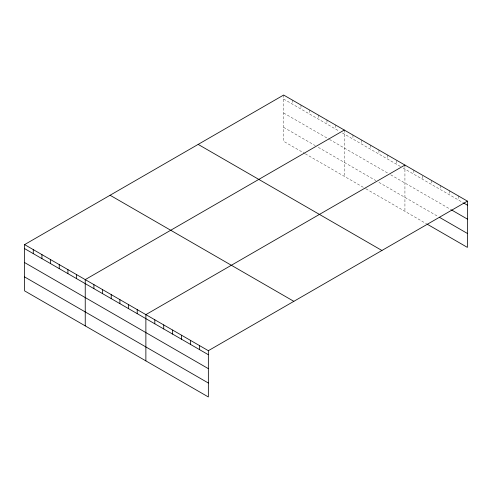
<?xml version="1.0" encoding="UTF-8"?>
<svg xmlns="http://www.w3.org/2000/svg" width="492" height="492" viewBox="0 0 492 492"><rect width="100%" height="100%" fill="white"/><g stroke="black" fill="none" stroke-linecap="round" stroke-linejoin="round"><path stroke-width="0.37" stroke-dasharray="2.46 1.84" d="M283.65 95.042L283.65 141.309L304.689 153.455M283.65 99.064L339.339 131.216M342.432 133L400.593 166.579M403.071 168.012L462.935 202.575M283.65 113.006L328.822 139.082M329.437 139.439L387.598 173.018M390.691 174.808L450.826 209.524M283.65 127.366L315.206 145.589M318.299 147.372L375.845 180.595M378.938 182.384L438.077 216.523M305.304 153.811L365.328 188.467M365.943 188.823L426.601 223.842M458.476 195.976L458.476 199.998M449.553 190.822L449.553 194.844M440.623 185.668L440.623 189.691M431.699 180.515L431.699 184.543M422.776 176.038L422.776 179.389M413.852 170.214L413.852 174.236M404.928 165.06L404.928 211.326M396.263 160.73L396.263 164.082M387.598 155.054L387.598 159.082M378.938 150.054L378.938 154.076M370.273 145.054L370.273 149.076M361.614 140.054L361.614 144.076M352.948 135.054L352.948 139.076M344.289 130.048L344.289 176.32M335.624 125.048L335.624 129.07M326.965 120.048L326.965 124.07M318.299 115.048L318.299 119.07M309.64 110.048L309.64 114.07M300.975 105.042L300.975 109.07M292.316 100.042L292.316 104.064"/><path stroke-width="0.74" d="M467.4 201.13L208.35 350.691L208.35 396.958L24.6 290.87L24.6 244.604L283.65 95.042L467.4 201.13L467.4 247.396L427.24 224.211M344.289 130.048L85.239 279.61L85.239 325.882M404.928 165.06L145.872 314.622L145.872 360.888M463.575 202.944L467.4 205.152M451.465 209.893L467.4 219.094M439.35 217.261L467.4 233.454M198.165 144.396L381.915 250.483M110.085 195.25L293.835 301.332M24.6 244.604L208.35 350.691M24.6 248.626L208.35 354.714M24.6 262.568L208.35 368.656M24.6 276.928L208.35 383.016M199.426 345.538L199.426 349.56M190.496 340.384L190.496 344.406M181.573 335.23L181.573 339.252M172.649 330.077L172.649 334.105M163.725 324.923L163.725 328.951M154.802 319.775L154.802 323.798M137.213 309.622L137.213 313.644M128.547 304.616L128.547 308.644M119.888 299.616L119.888 303.638M111.223 294.616L111.223 298.638M102.564 289.616L102.564 293.638M93.898 284.61L93.898 288.638M76.574 274.61L76.574 278.632M67.914 269.61L67.914 273.632M59.249 264.61L59.249 268.632M50.59 259.604L50.59 263.632M41.925 254.604L41.925 258.626M33.265 249.604L33.265 253.626"/></g></svg>
